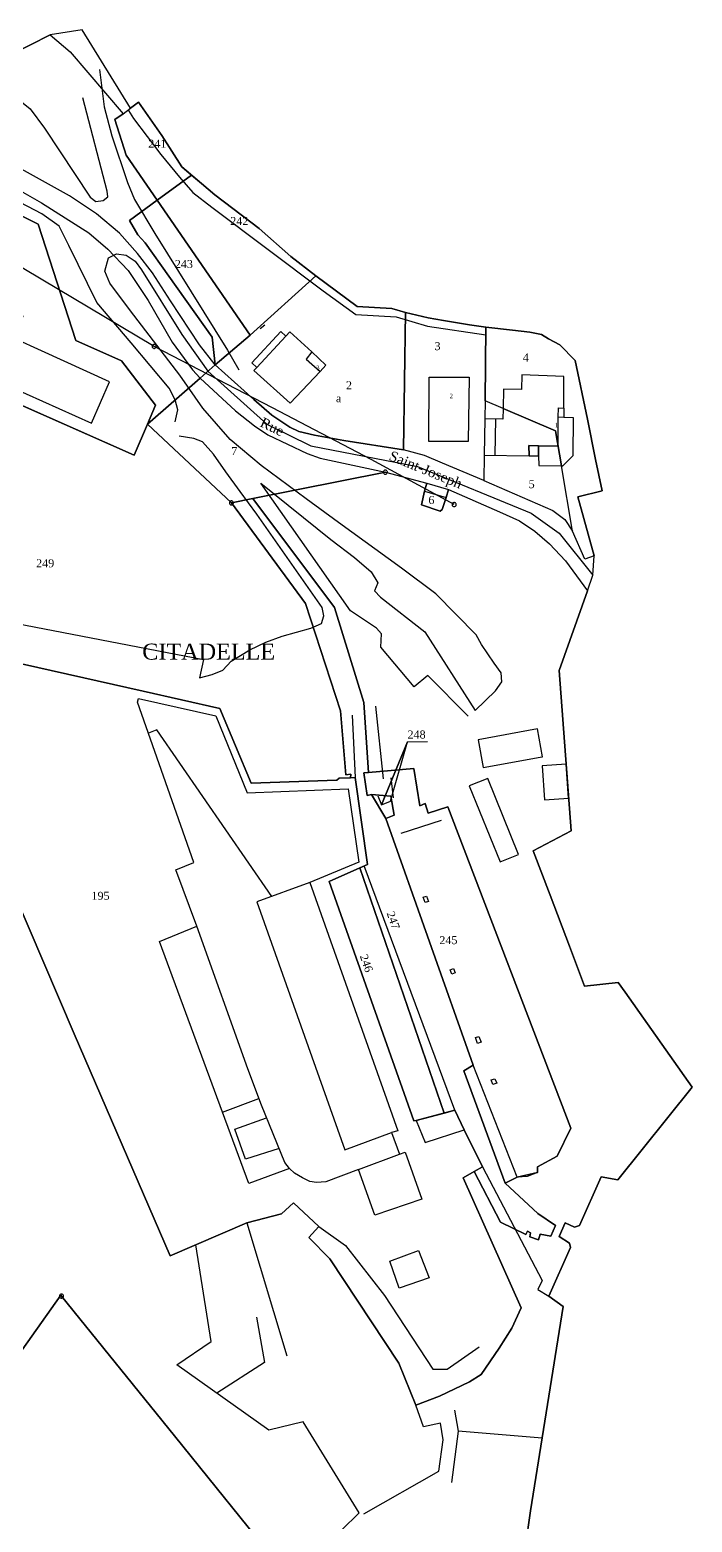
# Model space of a CAD drawing. Extents: x 1206907 to 1207379, y 6153397 to 6153999.
# Drawn here: x 1207213.6 to 1207379.2, y 6153626.3 to 6153999.3 of the extents above; entities that cross this region are included whole.
import ezdxf

# ---------------------------------------------------------------- set-up
doc = ezdxf.new("R2010")
doc.units = 0
doc.linetypes.add('CONTINU', pattern=[0])
doc.layers.get('0').update_dxf_attribs({"linetype": 'CONTINU'})
for name, color, linetype in [('1LIEUDIT', 7, 'CONTINU'), ('1PARCELLE', 7, 'CONTINU'), ('1SECTION', 7, 'CONTINU'), ('1SUBDFISC', 7, 'CONTINU'), ('1SUBDSECT', 7, 'CONTINU'), ('1TROUSUBDFISC', 7, 'CONTINU'), ('1ZONCOMM', 7, 'CONTINU'), ('3BATIDUR', 7, 'CONTINU'), ('3BATILEGER', 7, 'CONTINU'), ('3BORNE', 7, 'CONTINU'), ('3CHEMIN', 7, 'CONTINU'), ('3FISCLINE', 7, 'CONTINUOUS'), ('3FLECHEPAR', 7, 'CONTINU'), ('3GAZODUC', 7, 'CONTINU'), ('3LIEUDITTEX', 7, 'CONTINU'), ('3MURNONMI', 7, 'CONTINU'), ('3NUMVOIE', 7, 'CONTINU'), ('3PARCELLETEX', 7, 'CONTINU'), ('3SUBDFISCTEX', 7, 'CONTINU'), ('3TOPOLINE', 7, 'CONTINU'), ('3ZONCOMMTEX', 7, 'CONTINU')]:
    doc.layers.add(name, color=color, linetype=linetype)
doc.styles.get("Standard").update_dxf_attribs({"font": 'Times New Roman'})

# ---------------------------------------------------------------- blocks, each defined once
blk = doc.blocks.new('BORLIPRO')
blk.add_lwpolyline([(-0.07, 0.5), (-0.19, 0.47), (-0.31, 0.4), (-0.4, 0.31), (-0.47, 0.19), (-0.5, 0.07), (-0.5, -0.07), (-0.47, -0.19), (-0.4, -0.31), (-0.31, -0.4), (-0.19, -0.47), (-0.07, -0.5), (0.07, -0.5), (0.19, -0.47), (0.31, -0.4), (0.4, -0.31), (0.47, -0.19), (0.5, -0.07), (0.5, 0.07), (0.47, 0.19), (0.4, 0.31), (0.31, 0.4), (0.19, 0.47), (0.07, 0.5)], close=True)
blk = doc.blocks.new('MURNOMI')
blk.add_line((-0.75, 0.5), (0.75, 0.5))

msp = doc.modelspace()

# ---------------------------------------------------------------- linework, layer by layer
at = {"layer": '1LIEUDIT'}
for points in [[(1207337.47, 6153620.3), (1207338.78, 6153629.16), (1207346.91, 6153680.19), (1207343.33, 6153682.76), (1207348.75, 6153694.96), (1207348.51, 6153696.03), (1207345.92, 6153697.69), (1207347.46, 6153701.09), (1207349.74, 6153700.06), (1207351, 6153700.44), (1207356.47, 6153712.61), (1207360.57, 6153711.9), (1207379.18, 6153735.05), (1207362.45, 6153758.75), (1207360.72, 6153761.17), (1207352.29, 6153760.23), (1207348.5, 6153770.26), (1207343.67, 6153782.98), (1207339.39, 6153794.11), (1207348.9, 6153799.07), (1207345.92, 6153839.19), (1207353.04, 6153859.03), (1207354.36, 6153863.02), (1207354.68, 6153867.82), (1207350.63, 6153882.58), (1207356.64, 6153884.04), (1207355.02, 6153891.92), (1207352.98, 6153901.94), (1207349.89, 6153916.64), (1207346.08, 6153920.53), (1207343.29, 6153922.03), (1207341.48, 6153923.12), (1207338.61, 6153923.74), (1207334.22, 6153924.19), (1207327.59, 6153924.99), (1207323.48, 6153925.52), (1207316.98, 6153926.66), (1207313.18, 6153927.28), (1207307.54, 6153928.6), (1207304.08, 6153929.65), (1207295.41, 6153930.15), (1207285.07, 6153937.82), (1207278.84, 6153942.65), (1207270.9, 6153949.58), (1207259.82, 6153958), (1207256.53, 6153960.82), (1207251.6, 6153965.04), (1207246.6, 6153972.85), (1207240.77, 6153981.2), (1207238.74, 6153979.68), (1207226.71, 6153999.26), (1207218.64, 6153998.03), (1207208.85, 6153993.02)], [(1207276.53, 6153614.74), (1207249.76, 6153647.86), (1207221.51, 6153682.81), (1207221.34, 6153683.01), (1207209.27, 6153666.01)], [(1207209.27, 6153666.01), (1207221.34, 6153683.01), (1207221.51, 6153682.81), (1207249.76, 6153647.86), (1207276.53, 6153614.74)]]:
    msp.add_lwpolyline(points, dxfattribs=at)
at = {"layer": '1PARCELLE'}
for points in [[(1207208.85, 6153993.02), (1207218.64, 6153998.03), (1207223.71, 6153993.76), (1207236.89, 6153978.3), (1207234.83, 6153976.88), (1207237.71, 6153967.92), (1207245.43, 6153956.69), (1207238.52, 6153951.62), (1207240.6, 6153948.07), (1207242.42, 6153946.07), (1207248.33, 6153937.7), (1207259.21, 6153922.45), (1207259.96, 6153915.53), (1207256.19, 6153912.22), (1207242.99, 6153900.7), (1207245.03, 6153905.43), (1207245.03, 6153905.43), (1207236.51, 6153916.56), (1207225.09, 6153921.61), (1207215.67, 6153950.71), (1207197.74, 6153959.53)], [(1207162.98, 6153926.88), (1207239.66, 6153892.93), (1207242.99, 6153900.7), (1207263.98, 6153881.04), (1207282.52, 6153855.93), (1207291.23, 6153829.04), (1207292.57, 6153813.11), (1207293.81, 6153813.21), (1207293.73, 6153812.36), (1207290.92, 6153812.23), (1207290.34, 6153811.75), (1207268.92, 6153811.04), (1207261.12, 6153829.65), (1207241.88, 6153834), (1207185.08, 6153846.74)], [(1207197.92, 6153810.76), (1207224.71, 6153748.39), (1207248.68, 6153692.9), (1207267.84, 6153701.13), (1207276.52, 6153703.38), (1207279.48, 6153706.15), (1207285.8, 6153700.22), (1207283.37, 6153697.43), (1207288.59, 6153692.1), (1207305.86, 6153666.04), (1207310.13, 6153655.58), (1207315.98, 6153657.84), (1207323.5, 6153661.38), (1207326.44, 6153663.18), (1207330.91, 6153669.78), (1207334.09, 6153674.82), (1207336.44, 6153679.92), (1207321.92, 6153712.35), (1207324.68, 6153713.94), (1207331.28, 6153701.31), (1207337.59, 6153698.22), (1207338, 6153699.02), (1207338.8, 6153698.62), (1207338.57, 6153697.66), (1207340.79, 6153696.9), (1207341.16, 6153698.33), (1207343.84, 6153697.75), (1207345.04, 6153700.49), (1207340.62, 6153703.43), (1207332.42, 6153711.06), (1207335.43, 6153712.53), (1207340.47, 6153713.68), (1207340.52, 6153715.1), (1207345.46, 6153717.8), (1207348.83, 6153724.74), (1207318.07, 6153805.08), (1207313.21, 6153803.47), (1207312.41, 6153805.9), (1207311.06, 6153805.33), (1207309.58, 6153814.7), (1207298.28, 6153813.69), (1207297.13, 6153831.2), (1207289.75, 6153854.93), (1207269.31, 6153882.1), (1207302.47, 6153888.72), (1207312.87, 6153885.95), (1207312.25, 6153884.01), (1207311.5, 6153880.56), (1207316.16, 6153878.96), (1207316.71, 6153879.36), (1207317.65, 6153882.41), (1207318.24, 6153884.36), (1207331.04, 6153878.83), (1207335.99, 6153876.53), (1207339.82, 6153873.99), (1207343.54, 6153870.79), (1207347.48, 6153866.59), (1207353.04, 6153859.03), (1207345.92, 6153839.19), (1207348.9, 6153799.07), (1207339.39, 6153794.11), (1207343.67, 6153782.98), (1207348.5, 6153770.26), (1207352.29, 6153760.23), (1207360.72, 6153761.17), (1207362.45, 6153758.75), (1207379.18, 6153735.05), (1207360.57, 6153711.9), (1207356.47, 6153712.61), (1207351, 6153700.44), (1207349.74, 6153700.06), (1207347.46, 6153701.09), (1207345.92, 6153697.69), (1207348.51, 6153696.03), (1207348.75, 6153694.96), (1207343.33, 6153682.76), (1207346.91, 6153680.19), (1207338.78, 6153629.16), (1207337.47, 6153620.3)], [(1207185.08, 6153846.74), (1207241.88, 6153834), (1207261.12, 6153829.65), (1207268.92, 6153811.04), (1207290.34, 6153811.75), (1207290.92, 6153812.23), (1207293.73, 6153812.36), (1207294.96, 6153812.42), (1207298.03, 6153790.71), (1207296.08, 6153789.84), (1207288.43, 6153786.42), (1207309.58, 6153726.61), (1207310.15, 6153726.68), (1207317.14, 6153728.55), (1207319.81, 6153729.25), (1207322.18, 6153724.4), (1207326.76, 6153715.13), (1207324.68, 6153713.94), (1207321.92, 6153712.35), (1207336.44, 6153679.92), (1207334.09, 6153674.82), (1207330.91, 6153669.78), (1207326.44, 6153663.18), (1207323.5, 6153661.38), (1207315.98, 6153657.84), (1207310.13, 6153655.58), (1207305.86, 6153666.04), (1207288.59, 6153692.1), (1207283.37, 6153697.43), (1207285.8, 6153700.22), (1207279.48, 6153706.15), (1207276.52, 6153703.38), (1207267.84, 6153701.13), (1207248.68, 6153692.9), (1207224.71, 6153748.39), (1207197.92, 6153810.76)], [(1207204.49, 6153625.01), (1207203.06, 6153628.73), (1207197.85, 6153644.67), (1207196.37, 6153652.36), (1207195.55, 6153659.69), (1207209.27, 6153666.01), (1207221.34, 6153683.01), (1207221.51, 6153682.81), (1207249.76, 6153647.86), (1207276.53, 6153614.74)], [(1207276.53, 6153614.74), (1207249.76, 6153647.86), (1207221.51, 6153682.81), (1207221.34, 6153683.01), (1207209.27, 6153666.01)]]:
    msp.add_lwpolyline(points, dxfattribs=at)
for points in [[(1207245.43, 6153956.69), (1207237.71, 6153967.92), (1207234.83, 6153976.88), (1207236.89, 6153978.3), (1207238.74, 6153979.68), (1207240.77, 6153981.2), (1207246.6, 6153972.85), (1207251.6, 6153965.04), (1207254.01, 6153962.98), (1207245.43, 6153956.69)], [(1207254.01, 6153962.98), (1207256.53, 6153960.82), (1207259.82, 6153958), (1207270.9, 6153949.58), (1207278.84, 6153942.65), (1207285.07, 6153937.82), (1207268.64, 6153922.94), (1207245.43, 6153956.69), (1207254.01, 6153962.98)], [(1207197.74, 6153959.53), (1207215.67, 6153950.71), (1207225.09, 6153921.61), (1207236.51, 6153916.56), (1207245.03, 6153905.43), (1207242.99, 6153900.7), (1207239.66, 6153892.93), (1207203.7, 6153908.85), (1207211.89, 6153927.75), (1207188.26, 6153938.35), (1207197.74, 6153959.53)], [(1207245.43, 6153956.69), (1207268.64, 6153922.94), (1207259.96, 6153915.53), (1207259.21, 6153922.45), (1207248.33, 6153937.7), (1207242.42, 6153946.07), (1207240.6, 6153948.07), (1207238.52, 6153951.62), (1207245.43, 6153956.69)], [(1207285.07, 6153937.82), (1207268.64, 6153922.94), (1207259.96, 6153915.53), (1207269.63, 6153906.86), (1207274.06, 6153902.98), (1207278.59, 6153899.95), (1207280.86, 6153898.91), (1207284.76, 6153897.96), (1207292.12, 6153896.65), (1207307.02, 6153894.28), (1207307.54, 6153928.6), (1207304.08, 6153929.65), (1207295.41, 6153930.15), (1207285.07, 6153937.82)], [(1207307.02, 6153894.28), (1207307.54, 6153928.6), (1207313.18, 6153927.28), (1207316.98, 6153926.66), (1207323.48, 6153925.52), (1207327.59, 6153924.99), (1207327.41, 6153906.56), (1207327.35, 6153902.04), (1207327.21, 6153892.96), (1207327.13, 6153886.66), (1207316.78, 6153891), (1207312.22, 6153892.92), (1207307.02, 6153894.28)], [(1207349.24, 6153873.96), (1207346.48, 6153890.34), (1207345.02, 6153899.05), (1207331.91, 6153904.65), (1207327.41, 6153906.56), (1207327.59, 6153924.99), (1207334.22, 6153924.19), (1207338.61, 6153923.74), (1207341.48, 6153923.12), (1207343.29, 6153922.03), (1207346.08, 6153920.53), (1207349.89, 6153916.64), (1207352.98, 6153901.94), (1207355.02, 6153891.92), (1207356.64, 6153884.04), (1207350.63, 6153882.58), (1207354.68, 6153867.82), (1207352.37, 6153867.01), (1207349.24, 6153873.96)], [(1207242.99, 6153900.7), (1207256.19, 6153912.22), (1207265.04, 6153904.05), (1207269.72, 6153900.29), (1207273.07, 6153898.05), (1207282.95, 6153893.42), (1207286.16, 6153892.2), (1207302.47, 6153888.72), (1207269.31, 6153882.1), (1207263.98, 6153881.04), (1207242.99, 6153900.7)], [(1207349.24, 6153873.96), (1207346.48, 6153890.34), (1207345.02, 6153899.05), (1207331.91, 6153904.65), (1207327.41, 6153906.56), (1207327.35, 6153902.04), (1207327.21, 6153892.96), (1207327.13, 6153886.66), (1207344.31, 6153879.12), (1207347.36, 6153876.88), (1207349.24, 6153873.96)], [(1207312.87, 6153885.95), (1207318.24, 6153884.36), (1207317.65, 6153882.41), (1207316.71, 6153879.36), (1207316.16, 6153878.96), (1207311.5, 6153880.56), (1207312.25, 6153884.01), (1207312.87, 6153885.95)], [(1207338.57, 6153697.66), (1207338.8, 6153698.62), (1207338, 6153699.02), (1207337.59, 6153698.22), (1207331.28, 6153701.31), (1207324.68, 6153713.94), (1207326.76, 6153715.13), (1207322.18, 6153724.4), (1207319.81, 6153729.25), (1207317.14, 6153728.55), (1207296.08, 6153789.84), (1207298.03, 6153790.71), (1207294.96, 6153812.42), (1207293.73, 6153812.36), (1207293.81, 6153813.21), (1207292.57, 6153813.11), (1207291.23, 6153829.04), (1207282.52, 6153855.93), (1207263.98, 6153881.04), (1207269.31, 6153882.1), (1207289.75, 6153854.93), (1207297.13, 6153831.2), (1207298.28, 6153813.69), (1207297.05, 6153813.61), (1207297.94, 6153807.91), (1207299.01, 6153808.15), (1207302.57, 6153802.19), (1207324.46, 6153740.49), (1207322.08, 6153739.07), (1207332.42, 6153711.06), (1207340.62, 6153703.43), (1207345.04, 6153700.49), (1207343.84, 6153697.75), (1207341.16, 6153698.33), (1207340.79, 6153696.9), (1207338.57, 6153697.66)], [(1207322.08, 6153739.07), (1207324.46, 6153740.49), (1207302.57, 6153802.19), (1207304.69, 6153802.97), (1207303.87, 6153807.74), (1207299.01, 6153808.15), (1207297.94, 6153807.91), (1207297.05, 6153813.61), (1207298.28, 6153813.69), (1207309.58, 6153814.7), (1207311.06, 6153805.33), (1207312.41, 6153805.9), (1207313.21, 6153803.47), (1207318.07, 6153805.08), (1207348.83, 6153724.74), (1207345.46, 6153717.8), (1207340.52, 6153715.1), (1207340.47, 6153713.68), (1207335.43, 6153712.53), (1207332.42, 6153711.06), (1207322.08, 6153739.07)], [(1207302.57, 6153802.19), (1207299.01, 6153808.15), (1207303.87, 6153807.74), (1207304.69, 6153802.97), (1207302.57, 6153802.19)], [(1207317.14, 6153728.55), (1207310.15, 6153726.68), (1207309.58, 6153726.61), (1207288.43, 6153786.42), (1207296.08, 6153789.84), (1207317.14, 6153728.55)]]:
    msp.add_lwpolyline(points, close=True, dxfattribs=at)
at = {"layer": '1SECTION'}
msp.add_lwpolyline([(1207337.47, 6153620.3), (1207338.78, 6153629.16), (1207346.91, 6153680.19), (1207343.33, 6153682.76), (1207348.75, 6153694.96), (1207348.51, 6153696.03), (1207345.92, 6153697.69), (1207347.46, 6153701.09), (1207349.74, 6153700.06), (1207351, 6153700.44), (1207356.47, 6153712.61), (1207360.57, 6153711.9), (1207379.18, 6153735.05), (1207362.45, 6153758.75), (1207360.72, 6153761.17), (1207352.29, 6153760.23), (1207348.5, 6153770.26), (1207343.67, 6153782.98), (1207339.39, 6153794.11), (1207348.9, 6153799.07), (1207345.92, 6153839.19), (1207353.04, 6153859.03), (1207354.36, 6153863.02), (1207354.68, 6153867.82), (1207350.63, 6153882.58), (1207356.64, 6153884.04), (1207355.02, 6153891.92), (1207352.98, 6153901.94), (1207349.89, 6153916.64), (1207346.08, 6153920.53), (1207343.29, 6153922.03), (1207341.48, 6153923.12), (1207338.61, 6153923.74), (1207334.22, 6153924.19), (1207327.59, 6153924.99), (1207323.48, 6153925.52), (1207316.98, 6153926.66), (1207313.18, 6153927.28), (1207307.54, 6153928.6), (1207304.08, 6153929.65), (1207295.41, 6153930.15), (1207285.07, 6153937.82), (1207278.84, 6153942.65), (1207270.9, 6153949.58), (1207259.82, 6153958), (1207256.53, 6153960.82), (1207251.6, 6153965.04), (1207246.6, 6153972.85), (1207240.77, 6153981.2), (1207238.74, 6153979.68), (1207226.71, 6153999.26), (1207218.64, 6153998.03), (1207208.85, 6153993.02)], dxfattribs=at)
at = {"layer": '1SUBDFISC'}
for points in [[(1207292.12, 6153896.65), (1207284.76, 6153897.96), (1207280.86, 6153898.91), (1207278.59, 6153899.95), (1207274.06, 6153902.98), (1207269.63, 6153906.86), (1207259.96, 6153915.53), (1207268.64, 6153922.94), (1207285.07, 6153937.82), (1207295.41, 6153930.15), (1207304.08, 6153929.65), (1207307.54, 6153928.6), (1207307.02, 6153894.28), (1207292.12, 6153896.65)], [(1207269.61, 6153914.12), (1207278.66, 6153905.93), (1207286.15, 6153913.9), (1207287.63, 6153915.47), (1207284.06, 6153918.76), (1207278.62, 6153923.79), (1207277.6, 6153922.69), (1207276.37, 6153923.85), (1207269.1, 6153916.06), (1207270.33, 6153914.89), (1207269.61, 6153914.12)]]:
    msp.add_lwpolyline(points, close=True, dxfattribs=at)
at = {"layer": '1SUBDSECT'}
msp.add_lwpolyline([(1207337.47, 6153620.3), (1207338.78, 6153629.16), (1207346.91, 6153680.19), (1207343.33, 6153682.76), (1207348.75, 6153694.96), (1207348.51, 6153696.03), (1207345.92, 6153697.69), (1207347.46, 6153701.09), (1207349.74, 6153700.06), (1207351, 6153700.44), (1207356.47, 6153712.61), (1207360.57, 6153711.9), (1207379.18, 6153735.05), (1207362.45, 6153758.75), (1207360.72, 6153761.17), (1207352.29, 6153760.23), (1207348.5, 6153770.26), (1207343.67, 6153782.98), (1207339.39, 6153794.11), (1207348.9, 6153799.07), (1207345.92, 6153839.19), (1207353.04, 6153859.03), (1207354.36, 6153863.02), (1207354.68, 6153867.82), (1207350.63, 6153882.58), (1207356.64, 6153884.04), (1207355.02, 6153891.92), (1207352.98, 6153901.94), (1207349.89, 6153916.64), (1207346.08, 6153920.53), (1207343.29, 6153922.03), (1207341.48, 6153923.12), (1207338.61, 6153923.74), (1207334.22, 6153924.19), (1207327.59, 6153924.99), (1207323.48, 6153925.52), (1207316.98, 6153926.66), (1207313.18, 6153927.28), (1207307.54, 6153928.6), (1207304.08, 6153929.65), (1207295.41, 6153930.15), (1207285.07, 6153937.82), (1207278.84, 6153942.65), (1207270.9, 6153949.58), (1207259.82, 6153958), (1207256.53, 6153960.82), (1207251.6, 6153965.04), (1207246.6, 6153972.85), (1207240.77, 6153981.2), (1207238.74, 6153979.68), (1207226.71, 6153999.26), (1207218.64, 6153998.03), (1207208.85, 6153993.02)], dxfattribs=at)
at = {"layer": '1TROUSUBDFISC'}
msp.add_lwpolyline([(1207269.61, 6153914.12), (1207270.33, 6153914.89), (1207269.1, 6153916.06), (1207276.37, 6153923.85), (1207277.6, 6153922.69), (1207278.62, 6153923.79), (1207284.06, 6153918.76), (1207287.63, 6153915.47), (1207286.15, 6153913.9), (1207278.66, 6153905.93), (1207269.61, 6153914.12)], close=True, dxfattribs=at)
at = {"layer": '1ZONCOMM'}
for points in [[(1207258.13, 6153913.92), (1207272.86, 6153900.7), (1207283.88, 6153895.31), (1207310.55, 6153890.17), (1207338.95, 6153878.47), (1207345.93, 6153873.47), (1207354.36, 6153863.02)], [(1207258.13, 6153913.92), (1207272.86, 6153900.7), (1207283.88, 6153895.31), (1207310.55, 6153890.17), (1207338.95, 6153878.47), (1207345.93, 6153873.47)]]:
    msp.add_lwpolyline(points, dxfattribs=at)
at = {"layer": '3BATIDUR'}
for points in [[(1207192.81, 6153929.77), (1207188.12, 6153919.27), (1207229.04, 6153900.99), (1207233.54, 6153911.33), (1207192.81, 6153929.77)], [(1207270.33, 6153914.89), (1207277.6, 6153922.69), (1207278.62, 6153923.79), (1207284.06, 6153918.76), (1207282.67, 6153916.97), (1207286.15, 6153913.9), (1207278.66, 6153905.93), (1207269.61, 6153914.12), (1207270.33, 6153914.89)], [(1207313.4, 6153912.48), (1207323.39, 6153912.45), (1207323.19, 6153896.4), (1207313.35, 6153896.4), (1207313.4, 6153912.48)], [(1207347.06, 6153902.36), (1207345.69, 6153902.43), (1207345.73, 6153904.77), (1207347.06, 6153904.69), (1207347.08, 6153912.66), (1207336.63, 6153913.04), (1207336.49, 6153909.34), (1207331.97, 6153909.43), (1207331.91, 6153904.65), (1207345.02, 6153899.05), (1207346.48, 6153890.34), (1207346.85, 6153890.34), (1207349.43, 6153892.89), (1207349.52, 6153902.26), (1207347.06, 6153902.36)], [(1207338.41, 6153892.81), (1207338.34, 6153895.35), (1207340.77, 6153895.33), (1207340.79, 6153892.78), (1207340.81, 6153890.41), (1207346.48, 6153890.34), (1207345.02, 6153899.05), (1207331.91, 6153904.65), (1207331.86, 6153901.97), (1207327.35, 6153902.04), (1207327.21, 6153892.96), (1207338.41, 6153892.81)], [(1207317.65, 6153882.41), (1207316.71, 6153879.36), (1207316.16, 6153878.96), (1207311.5, 6153880.56), (1207312.25, 6153884.01), (1207317.65, 6153882.41)], [(1207240.52, 6153831.27), (1207240.72, 6153832.14), (1207260.09, 6153827.86), (1207267.9, 6153808.6), (1207293.16, 6153809.57), (1207295.83, 6153791.29), (1207283.59, 6153786.21), (1207305.62, 6153724.12), (1207304.04, 6153723.66), (1207306, 6153718.25), (1207307.45, 6153718.77), (1207311.57, 6153707.03), (1207299.88, 6153703.03), (1207295.73, 6153714.45), (1207287.6, 6153711.41), (1207285.26, 6153711.21), (1207283.61, 6153711.49), (1207281.74, 6153712.33), (1207279.73, 6153713.55), (1207278.49, 6153714.69), (1207268.31, 6153710.98), (1207246.02, 6153771.45), (1207255.38, 6153775.28), (1207250.12, 6153789.35), (1207254.62, 6153791.19), (1207240.52, 6153831.27)], [(1207341.8, 6153817.59), (1207340.54, 6153824.56), (1207325.68, 6153821.87), (1207326.94, 6153814.91), (1207341.21, 6153817.48), (1207341.8, 6153817.59)], [(1207297.05, 6153813.61), (1207298.28, 6153813.69), (1207309.58, 6153814.7), (1207311.06, 6153805.33), (1207312.41, 6153805.9), (1207313.21, 6153803.47), (1207318.07, 6153805.08), (1207348.83, 6153724.74), (1207345.46, 6153717.8), (1207340.52, 6153715.1), (1207340.47, 6153713.68), (1207337.93, 6153712.67), (1207335.43, 6153712.53), (1207324.46, 6153740.49), (1207302.57, 6153802.19), (1207304.69, 6153802.97), (1207303.87, 6153807.74), (1207299.01, 6153808.15), (1207297.94, 6153807.91), (1207297.05, 6153813.61)], [(1207341.67, 6153815.3), (1207342.3, 6153806.83), (1207348.3, 6153807.22), (1207347.67, 6153815.75), (1207341.67, 6153815.3)], [(1207323.44, 6153810.31), (1207331.15, 6153791.32), (1207335.79, 6153793.2), (1207328.07, 6153812.2), (1207323.44, 6153810.31)], [(1207322.18, 6153724.4), (1207319.81, 6153729.25), (1207310.15, 6153726.68), (1207312.44, 6153721.21), (1207322.18, 6153724.4)], [(1207303.56, 6153691.54), (1207310.8, 6153694.19), (1207313.44, 6153687.37), (1207305.94, 6153684.8), (1207303.56, 6153691.54)]]:
    msp.add_lwpolyline(points, close=True, dxfattribs=at)
at = {"layer": '3BATILEGER'}
for points in [[(1207277.6, 6153922.69), (1207276.37, 6153923.85), (1207269.1, 6153916.06), (1207270.33, 6153914.89), (1207277.6, 6153922.69)], [(1207286.15, 6153913.9), (1207287.63, 6153915.47), (1207284.06, 6153918.76), (1207282.67, 6153916.97), (1207286.15, 6153913.9)], [(1207347.06, 6153902.36), (1207345.69, 6153902.43), (1207345.73, 6153904.77), (1207347.06, 6153904.69), (1207347.06, 6153902.36)], [(1207338.41, 6153892.81), (1207340.79, 6153892.78), (1207340.77, 6153895.33), (1207338.34, 6153895.35), (1207338.41, 6153892.81)], [(1207312.39, 6153781.16), (1207311.89, 6153782.5), (1207312.76, 6153782.8), (1207313.22, 6153781.43), (1207312.39, 6153781.16)], [(1207319.07, 6153763.25), (1207318.65, 6153764.37), (1207319.51, 6153764.67), (1207319.9, 6153763.59), (1207319.07, 6153763.25)], [(1207325.52, 6153745.95), (1207324.97, 6153747.44), (1207325.86, 6153747.71), (1207326.42, 6153746.27), (1207325.52, 6153745.95)], [(1207329.34, 6153735.7), (1207328.92, 6153736.83), (1207329.87, 6153737.15), (1207330.31, 6153736), (1207329.34, 6153735.7)]]:
    msp.add_lwpolyline(points, close=True, dxfattribs=at)
at = {"layer": '3CHEMIN'}
for points in [[(1207259.96, 6153915.53), (1207256.03, 6153920.54), (1207248.74, 6153931.52), (1207244.29, 6153938.54), (1207240.53, 6153943.34), (1207236, 6153948.49), (1207230.23, 6153953.29), (1207223.47, 6153957.74), (1207211.51, 6153964.45), (1207192.77, 6153975), (1207172.86, 6153988.37)], [(1207164, 6153979.85), (1207173.62, 6153978.71), (1207184.45, 6153973.95), (1207205.36, 6153962.39), (1207216.48, 6153956.02), (1207228.33, 6153948.5), (1207233.08, 6153944.44), (1207238.18, 6153939.15), (1207243.2, 6153931.59), (1207249.2, 6153921.22), (1207254.22, 6153914.27), (1207256.19, 6153912.22)], [(1207238.23, 6153979.14), (1207239.53, 6153977.09), (1207246.31, 6153968.1), (1207250.98, 6153962.48), (1207254.37, 6153958.61), (1207259.11, 6153954.93), (1207286.89, 6153934.06), (1207295.06, 6153928.13), (1207305.14, 6153927.5), (1207313.01, 6153925.21), (1207327.57, 6153923.04)], [(1207319.81, 6153729.25), (1207297.21, 6153790.36)]]:
    msp.add_lwpolyline(points, dxfattribs=at)
at = {"layer": '3FISCLINE'}
for points in [[(1207330.03, 6153902.01), (1207329.88, 6153892.93)], [(1207345.65, 6153895.32), (1207345.69, 6153902.43)], [(1207340.77, 6153895.33), (1207345.65, 6153895.32)], [(1207274.07, 6153782.7), (1207245.31, 6153824.3), (1207243.26, 6153823.47)], [(1207304.52, 6153807.37), (1207303.9, 6153812.3)], [(1207316.43, 6153801.63), (1207306.32, 6153798.4)], [(1207283.59, 6153786.21), (1207270.3, 6153781.31), (1207292.34, 6153719.38), (1207304.04, 6153723.66)], [(1207278.49, 6153714.69), (1207277.38, 6153716.2), (1207271.47, 6153730.51), (1207268.11, 6153739.65), (1207255.38, 6153775.28)], [(1207261.74, 6153728.81), (1207270.87, 6153732.16)], [(1207275.92, 6153719.73), (1207267.51, 6153717.01), (1207264.87, 6153724.52), (1207272.78, 6153727.33)], [(1207295.73, 6153714.45), (1207306, 6153718.25)]]:
    msp.add_lwpolyline(points, dxfattribs=at)
at = {"layer": '3FLECHEPAR'}
msp.add_lwpolyline([(1207300.6, 6153807.8), (1207301.54, 6153805.59), (1207308.01, 6153821.35), (1207301.53, 6153805.58), (1207303.76, 6153806.49), (1207308.01, 6153821.36), (1207313.02, 6153821.39)], dxfattribs=at)
at = {"layer": '3GAZODUC'}
msp.add_lwpolyline([(1207319.68, 6153880.62), (1207298.89, 6153891.91), (1207274.25, 6153904.83), (1207244.68, 6153920.16), (1207163.71, 6153968.31), (1207161.4, 6153970.46), (1207151.25, 6153983.18)], dxfattribs=at)
at = {"layer": '3TOPOLINE'}
for points in [[(1207180.75, 6153988.37), (1207181.51, 6153986.9), (1207182.87, 6153986.19), (1207196.29, 6153986.67), (1207200.77, 6153986.22), (1207205.98, 6153984.5), (1207209.81, 6153982.6), (1207213.67, 6153979.51), (1207217.22, 6153974.66), (1207228.67, 6153957.47), (1207230.11, 6153956.35), (1207231.95, 6153956.61), (1207233.07, 6153957.57), (1207232.9, 6153958.93), (1207226.84, 6153982.23)], [(1207231.03, 6153989.36), (1207232.13, 6153980.02), (1207234.09, 6153972.76), (1207237.99, 6153961.12), (1207239.78, 6153956.89), (1207244.86, 6153948.37), (1207263.02, 6153919.24), (1207265.85, 6153914.31)], [(1207249.92, 6153901.34), (1207250.56, 6153904.31), (1207249.96, 6153906.79), (1207248.4, 6153909.68), (1207238.88, 6153921.04), (1207230.36, 6153931.11), (1207223.33, 6153945.4), (1207220.88, 6153950.23), (1207216.62, 6153953.32), (1207186.08, 6153969.19), (1207184.57, 6153969.1), (1207183.21, 6153968.29), (1207182.51, 6153967.03)], [(1207324.92, 6153829.15), (1207330.02, 6153834.05), (1207331.62, 6153836.32), (1207331.43, 6153838.56), (1207329.7, 6153840.98), (1207326.52, 6153845.65), (1207325.16, 6153848.08), (1207315.09, 6153858.28), (1207306.5, 6153864.71), (1207290.76, 6153876.15), (1207282.7, 6153882.05), (1207271.39, 6153890.36), (1207263.7, 6153896.88), (1207256.81, 6153904.68), (1207251.08, 6153912.93), (1207238.73, 6153929.07), (1207233.56, 6153935.98), (1207232.37, 6153938.95), (1207233.25, 6153942.28), (1207235.24, 6153943.27), (1207237.64, 6153942.95), (1207239.95, 6153941.46), (1207241.49, 6153939.32), (1207251.55, 6153923.16), (1207258.13, 6153913.92)], [(1207184.39, 6153845.75), (1207179.06, 6153857.12), (1207184.95, 6153859.8), (1207196.02, 6153853.61), (1207256.97, 6153841.91), (1207256.02, 6153837.29), (1207259.16, 6153838.13), (1207261.8, 6153839.25), (1207263.95, 6153841.51), (1207268.59, 6153844.35), (1207272.63, 6153846.26), (1207276.67, 6153847.75), (1207283.88, 6153849.72), (1207286.49, 6153850.92), (1207287.12, 6153852.85), (1207286.66, 6153854.89), (1207270.34, 6153878.26), (1207266.18, 6153883.92), (1207262.63, 6153888.83), (1207259.48, 6153893.19), (1207256.79, 6153896.29), (1207254.62, 6153897.14), (1207250.9, 6153897.72)], [(1207323.14, 6153827.75), (1207313.07, 6153837.91), (1207309.66, 6153835.04), (1207301.35, 6153844.99), (1207301.47, 6153848.35), (1207300.23, 6153849.73), (1207293.77, 6153854.07), (1207271.34, 6153885.97)], [(1207271.34, 6153885.97), (1207288.83, 6153871.86), (1207294.79, 6153867.4), (1207298.92, 6153863.84), (1207300.56, 6153861.04), (1207299.73, 6153859.08), (1207301.3, 6153857.46), (1207312.37, 6153848.86), (1207324.92, 6153829.15)], [(1207294.15, 6153828), (1207294.96, 6153812.42)], [(1207300.05, 6153830.23), (1207301.89, 6153812.08)], [(1207326.76, 6153715.13), (1207341.64, 6153686.74), (1207340.56, 6153684.43), (1207343.33, 6153682.76)], [(1207267.84, 6153701.13), (1207277.8, 6153667.9)], [(1207285.8, 6153700.22), (1207292.49, 6153695.48), (1207302.27, 6153682.97), (1207314.35, 6153664.53), (1207317.92, 6153664.55), (1207325.91, 6153670.14)], [(1207299.46, 6153603.73), (1207291.54, 6153624.33), (1207295.9, 6153628.62), (1207281.96, 6153651.37), (1207273.37, 6153649.33), (1207250.37, 6153665.64), (1207258.92, 6153671.49), (1207255.11, 6153695.66)], [(1207270.23, 6153677.56), (1207272.26, 6153666.25), (1207260.31, 6153658.59)], [(1207297.05, 6153628.36), (1207315.87, 6153639.04), (1207316.94, 6153646.91), (1207316.25, 6153651.07), (1207311.99, 6153650.15), (1207310.13, 6153655.58)], [(1207319.73, 6153654.3), (1207320.64, 6153649.07), (1207319.05, 6153636.22)], [(1207341.68, 6153647.34), (1207320.64, 6153649.07)]]:
    msp.add_lwpolyline(points, dxfattribs=at)

# ---------------------------------------------------------------- block references
at = {"layer": '3BORNE'}
for p in [(1207244.68, 6153920.16), (1207302.47, 6153888.72), (1207263.98, 6153881.04), (1207319.68, 6153880.62), (1207221.51, 6153682.81)]:
    msp.add_blockref('BORLIPRO', p, dxfattribs=at)
at = {"layer": '3MURNONMI', "rotation": 221.1}
msp.add_blockref('MURNOMI', (1207271.43, 6153925.37), dxfattribs=at)

# ---------------------------------------------------------------- texts
at = {"layer": '3LIEUDITTEX'}
msp.add_text('CITADELLE', height=4, dxfattribs=at).set_placement((1207241.7, 6153841.87))
at = {"layer": '3NUMVOIE'}
for s, p in [('3', (1207285.19, 6153914.29)), ('2', (1207318.53, 6153907.2)), ('1', (1207344.87, 6153899.95))]:
    msp.add_text(s, height=1.1, dxfattribs=at).set_placement(p)
at = {"layer": '3PARCELLETEX'}
for s, p in [('241', (1207243.2, 6153969.82)), ('242', (1207263.69, 6153950.49)), ('243', (1207249.83, 6153939.74)), ('3', (1207314.76, 6153919.22)), ('4', (1207336.83, 6153916.37)), ('2', (1207292.63, 6153909.43)), ('7', (1207263.94, 6153892.99)), ('5', (1207338.3, 6153884.72)), ('6', (1207313.23, 6153880.77)), ('249', (1207215.15, 6153864.95)), ('248', (1207308.01, 6153822.16)), ('195', (1207228.99, 6153781.85)), ('245', (1207315.97, 6153770.77))]:
    msp.add_text(s, height=2, dxfattribs=at).set_placement(p)
for s, rotation, p in [('247', 289.7, (1207302.75, 6153778.52)), ('246', 289.3, (1207296.06, 6153767.8))]:
    msp.add_text(s, height=2, rotation=rotation, dxfattribs=at).set_placement(p)
at = {"layer": '3SUBDFISCTEX'}
msp.add_text('a', height=2, dxfattribs=at).set_placement((1207290.12, 6153906.19))
at = {"layer": '3ZONCOMMTEX'}
for s, rotation, p in [('Rue', 334.1, (1207270.9, 6153900.27)), ('Rue', 334.1, (1207270.9, 6153900.27)), ('Saint-Joseph', 337.8, (1207303.17, 6153891.85)), ('Saint-Joseph', 337.8, (1207303.17, 6153891.85))]:
    msp.add_text(s, height=2.5, rotation=rotation, dxfattribs=at).set_placement(p)

doc.saveas('drawing.dxf')
